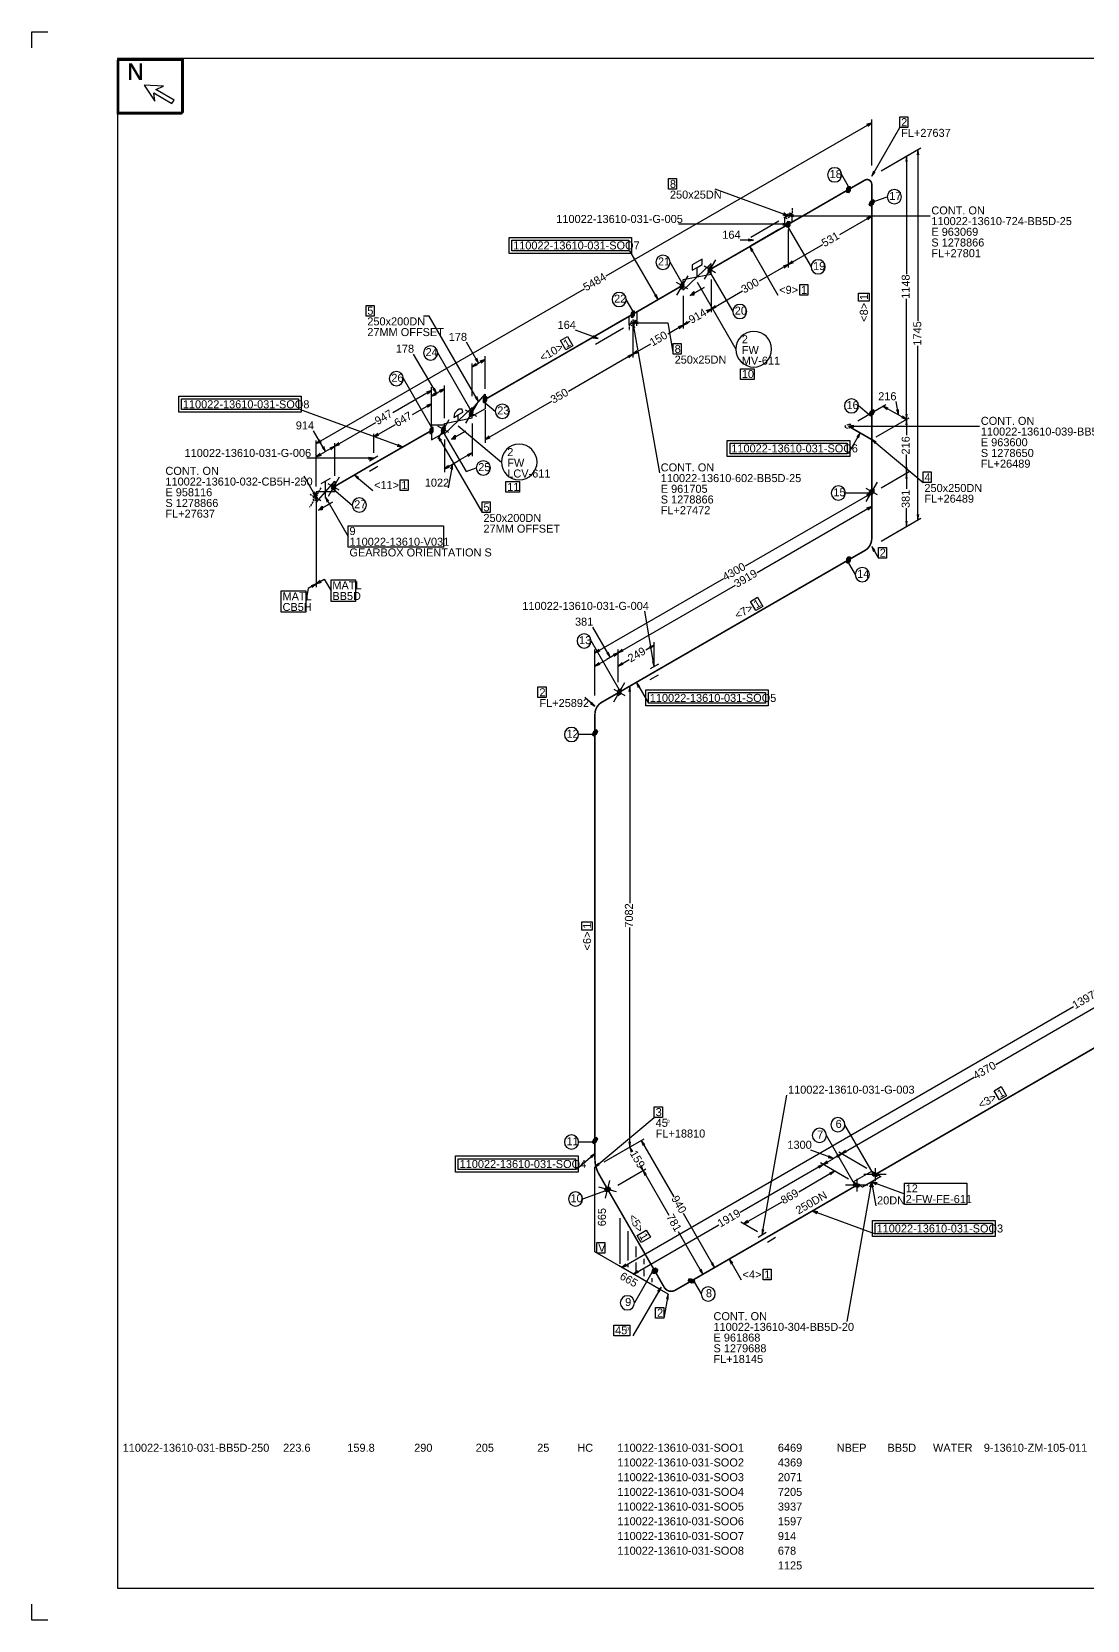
# Model space of a CAD drawing. Extents: x 0 to 841, y 0 to 594.
# Drawn here: x 0 to 395, y 0 to 594 of the extents above; entities that cross this region are included whole.
import ezdxf

# ---------------------------------------------------------------- set-up
doc = ezdxf.new("R2010")
doc.units = 0
doc.header["$MEASUREMENT"] = 0
doc.linetypes.add('GT100', pattern=[1, 0.666667, -0.333333])
doc.layers.add('GT_1', color=7, linetype='Continuous')
doc.styles.add('HTX1', font='O8116901', dxfattribs={"width": 1.02})

msp = doc.modelspace()

# ---------------------------------------------------------------- linework, layer by layer
at = {"layer": 'GT_1', "flags": 128}
for points in [[(0, 588), (0, 594), (6, 594)], [(32, 12), (830, 12), (830, 12), (616.7, 12), (616.7, 584), (32, 584), (32, 12)], [(56, 583.2), (56, 563.2), (32, 563.2), (32, 583.4), (56.2, 583.4), (56.2, 563.4), (32.2, 563.4), (32.2, 583.6), (56.4, 583.6), (56.4, 563.6), (32.4, 563.6), (32.4, 583.8), (56.6, 583.8), (56.6, 563.8), (32.6, 563.8), (32.6, 584)], [(42, 574), (46, 568), (45.6, 571.2), (52.4, 567.2), (53.2, 568.4), (46.4, 572.4), (49.2, 573.6), (42, 574)], [(314.1, 560), (214.7, 502.6)], [(312.6, 558.7), (314.1, 560), (312.2, 559.3)], [(314.1, 544), (314.1, 561.2)], [(324.6, 562.2), (327.6, 562.2), (327.6, 558.2), (324.6, 558.2), (324.6, 562.2)], [(314.1, 540), (324.6, 558.2)], [(317.6, 542), (332.5, 550.6)], [(317.6, 542), (328.1, 548.1)], [(327.4, 545.5), (327.1, 547.5), (326.8, 545.5)], [(327.1, 547.5), (327.1, 503.4)], [(331.7, 548), (331.4, 550), (331.1, 548)], [(331.4, 550), (331.4, 485.9)], [(314.8, 541.9), (314.1, 540), (315.4, 541.5)], [(238.1, 539.1), (241.1, 539.1), (241.1, 535.1), (238.1, 535.1), (238.1, 539.1)], [(282.9, 525.2), (255.6, 535.1)], [(305.4, 536.2), (302.9, 540.5)], [(304.8, 535.4), (305.4, 536.2), (306, 536.1), (306, 534.6), (305.4, 533.8), (304.8, 533.9), (304.8, 535.4)], [(304.8, 535.4), (306, 535.4)], [(304.8, 535.2), (306, 535.2)], [(304.8, 535), (306, 535)], [(304.8, 534.8), (306, 534.8)], [(304.8, 534.6), (306, 534.6)], [(304.95, 535.6), (306, 535.6)], [(305.1, 535.8), (306, 535.8)], [(305.25, 536), (306, 536)], [(314.1, 536), (314.1, 523.8)], [(304.8, 534.4), (305.85, 534.4)], [(304.8, 534.2), (305.7, 534.2)], [(304.8, 534), (305.55, 534)], [(313.5, 530.4), (313, 529.4), (313.5, 528.9), (314.7, 529.6), (315.2, 530.6), (314.7, 531.1), (313.5, 530.4)], [(313, 529.4), (314.357, 529.4)], [(313.1, 529.6), (314.7, 529.6)], [(313.2, 529.8), (314.8, 529.8)], [(313.2, 529.2), (314.014, 529.2)], [(313.3, 530), (314.9, 530)], [(313.4, 530.2), (315, 530.2)], [(313.5, 530.4), (315.1, 530.4)], [(313.843, 530.6), (315.2, 530.6)], [(314.186, 530.8), (315, 530.8)], [(315.2, 530.6), (319.9, 532.3)], [(279.4, 523.2), (268.9, 517.1)], [(280.9, 525.5), (282.9, 525.2), (281.2, 526.2)], [(282.9, 522), (284.3, 522.8), (284.3, 526), (281.5, 524.4), (281.5, 521.2), (282.9, 522)], [(282.3, 522.4), (282.9, 523.2), (283.5, 523.1), (283.5, 521.6), (282.9, 520.8), (282.3, 520.9), (282.3, 522.4)], [(282.6, 522.8), (283.5, 522.8)], [(282.75, 523), (283.5, 523)], [(284.9, 525.5), (282.9, 525.2), (284.9, 524.9)], [(282.9, 525.2), (335.9, 525.2)], [(314.1, 525), (302.1, 518.1)], [(312.6, 523.7), (314.1, 525), (312.2, 524.3)], [(178.5, 517.1), (224.3, 517.1), (224.3, 511.1), (178.5, 511.1), (178.5, 517.1)], [(282.9, 522), (241.9, 522)], [(279.4, 520), (268.9, 513.9)], [(280.9, 521.7), (282.9, 522), (280.9, 522.3)], [(282.3, 522.4), (283.5, 522.4)], [(282.3, 522.2), (283.5, 522.2)], [(282.3, 522), (283.5, 522)], [(282.3, 521.8), (283.5, 521.8)], [(282.3, 521.6), (283.5, 521.6)], [(282.3, 521.4), (283.35, 521.4)], [(282.3, 521.2), (283.2, 521.2)], [(282.3, 521), (283.05, 521)], [(282.45, 522.6), (283.5, 522.6)], [(282.9, 520.8), (291.4, 506.1)], [(282.9, 520), (282.9, 505.8)], [(282.9, 518), (282.9, 505.8)], [(179.5, 516.1), (223.3, 516.1), (223.3, 512.1), (179.5, 512.1), (179.5, 516.1)], [(234.2, 493.9), (223.7, 512.1)], [(269.9, 516.1), (264.9, 516.1)], [(267.9, 515.8), (269.9, 516.1), (267.9, 516.4)], [(269.8, 512.2), (268.5, 513.7), (269.2, 511.8)], [(268.5, 513.7), (279, 495.5)], [(282.9, 507), (295.8, 514.5)], [(243.2, 500), (238.7, 507.8)], [(254, 505.3), (254, 507.3), (243.6, 497.4), (243.6, 501.3), (254, 503.4), (254, 505.3)], [(248.8, 502.3), (248.8, 505.9), (250.7, 507), (250.7, 509), (246.9, 506.8), (246.9, 504.8), (248.8, 505.9)], [(255.7, 508.7), (251.5, 501.5)], [(255.7, 503.9), (251.5, 506.3)], [(254, 506.3), (253.2, 505.8), (252.8, 504.6), (253.2, 503.9), (254, 504.3), (254.4, 505.5), (254, 506.3)], [(252.933, 505), (254.233, 505)], [(253, 505.2), (254.3, 505.2)], [(253.067, 505.4), (254.367, 505.4)], [(253.133, 505.6), (254.35, 505.6)], [(253.2, 505.8), (254.25, 505.8)], [(253.52, 506), (254.15, 506)], [(282.9, 507), (272, 500.7)], [(281.4, 505.7), (282.9, 507), (281, 506.3)], [(284.4, 508.3), (282.9, 507), (284.8, 507.7)], [(245.3, 502.7), (241.1, 495.5)], [(245.3, 497.9), (241.1, 500.3)], [(243.6, 500.3), (242.8, 499.8), (242.4, 498.6), (242.8, 497.9), (243.6, 498.3), (244, 499.5), (243.6, 500.3)], [(242.533, 499), (243.833, 499)], [(242.6, 499.2), (243.9, 499.2)], [(242.667, 499.4), (243.967, 499.4)], [(242.733, 499.6), (243.95, 499.6)], [(242.8, 499.8), (243.85, 499.8)], [(243.12, 500), (243.75, 500)], [(248.8, 500.4), (263.3, 475.3)], [(252.8, 504.6), (254.1, 504.6)], [(252.867, 504.8), (254.167, 504.8)], [(252.914, 504.4), (254.033, 504.4)], [(253.029, 504.2), (253.8, 504.2)], [(253.6, 504.1), (262.1, 489.4)], [(254, 501.3), (254, 489.1)], [(254, 501.3), (254, 489.1)], [(287.2, 499.5), (290.2, 499.5), (290.2, 495.5), (287.2, 495.5), (287.2, 499.5)], [(106.4, 440), (206.7, 497.9)], [(224.8, 489.6), (222.3, 493.9)], [(232.9, 495.4), (234.2, 493.9), (233.5, 495.8)], [(242.4, 498.6), (243.7, 498.6)], [(242.467, 498.8), (243.767, 498.8)], [(242.514, 498.4), (243.633, 498.4)], [(242.629, 498.2), (243.4, 498.2)], [(243.6, 495.3), (243.6, 483.1)], [(243.6, 495.3), (243.6, 483.1)], [(251.5, 498.4), (246.2, 495.4), (247.6, 496.9), (247.6, 495.5), (246.2, 495.4), (251.5, 498.4)], [(254, 490.3), (265.8, 497.1)], [(309.2, 493.2), (309.2, 496.3), (313.1, 496.3), (313.1, 493.2), (309.2, 493.2)], [(327.1, 449), (327.1, 494.1)], [(125, 491.7), (128, 491.7), (128, 487.7), (125, 487.7), (125, 491.7)], [(167.1, 455.7), (148.6, 487.7), (146.5, 487.7)], [(224.8, 488.4), (226.2, 489.2), (226.2, 486), (223.4, 484.4), (223.4, 487.6), (224.8, 488.4)], [(224.2, 487.3), (224.8, 487.2), (225.4, 488), (225.4, 489.5), (224.8, 489.6), (224.2, 488.8), (224.2, 487.3)], [(224.2, 488.8), (225.4, 488.8)], [(224.2, 488.6), (225.4, 488.6)], [(224.2, 488.4), (225.4, 488.4)], [(224.2, 488.2), (225.4, 488.2)], [(224.2, 488), (225.4, 488)], [(224.2, 487.8), (225.25, 487.8)], [(224.2, 487.6), (225.1, 487.6)], [(224.2, 487.4), (224.95, 487.4)], [(224.35, 489), (225.4, 489)], [(224.5, 489.2), (225.4, 489.2)], [(224.65, 489.4), (225.4, 489.4)], [(252.5, 489), (254, 490.3), (252.1, 489.6)], [(254, 490.3), (252.4, 489.4)], [(255.5, 491.6), (254, 490.3), (255.9, 491)], [(211.8, 479.3), (203.3, 482.4)], [(221.3, 486.4), (210.8, 480.3)], [(221.3, 483.2), (210.8, 477.1)], [(224.8, 486.4), (224.8, 472.2)], [(226.8, 485.5), (224.8, 485.2), (226.8, 484.9)], [(224.8, 485.2), (237.8, 485.2), (239.9, 473.4)], [(225.5, 483.3), (224.8, 485.2), (224.8, 483.2)], [(224.8, 485.2), (234.7, 429.1)], [(224.8, 484.4), (224.8, 472.2)], [(243.6, 484.3), (237.8, 480.9)], [(242.1, 483), (243.6, 484.3), (241.7, 483.6)], [(243.6, 484.3), (246.1, 485.8)], [(245.1, 485.6), (243.6, 484.3), (245.5, 485)], [(167.1, 470.1), (162.6, 477.9)], [(197.7, 478.5), (200.3, 480), (202.3, 476.5), (199.7, 475), (197.7, 478.5)], [(209.8, 479.6), (211.8, 479.3), (210.1, 480.3)], [(224.8, 473.4), (231.5, 477.3)], [(239.9, 477.4), (242.9, 477.4), (242.9, 473.4), (239.9, 473.4), (239.9, 477.4)], [(331.4, 411.5), (331.4, 476.6)], [(151.3, 458.8), (142.8, 473.5)], [(164.3, 452.2), (151.8, 473.9)], [(164.7, 468.7), (167.1, 470.1)], [(166.2, 470), (164.7, 468.7), (166.6, 469.4)], [(164.7, 457.7), (164.7, 469.9)], [(165.8, 471.6), (167.1, 470.1), (166.4, 472)], [(169.5, 471.5), (167.1, 470.1)], [(168, 470.2), (169.5, 471.5), (167.6, 470.8)], [(169.5, 460.5), (169.5, 472.7)], [(224.8, 473.4), (200.7, 459.5)], [(223.3, 472.1), (224.8, 473.4), (222.9, 472.7)], [(226.3, 474.7), (224.8, 473.4), (226.7, 474.1)], [(149.5, 446.1), (139, 464.3)], [(265, 468), (270.1, 468), (270.1, 464), (265, 464), (265, 468)], [(55, 457.7), (100.8, 457.7), (100.8, 451.7), (55, 451.7), (55, 457.7)], [(149.5, 459.9), (135, 451.5)], [(148, 458.6), (149.5, 459.9), (147.6, 459.2)], [(149.5, 448.9), (149.5, 461.1)], [(149.5, 457.7), (151.9, 459.1)], [(151, 459), (149.5, 457.7), (151.4, 458.4)], [(149.5, 446.7), (149.5, 458.9)], [(150, 460.3), (151.3, 458.8), (150.6, 460.7)], [(154.3, 460.5), (151.9, 459.1)], [(152.8, 459.2), (154.3, 460.5), (152.4, 459.8)], [(154.3, 449.5), (154.3, 461.7)], [(169.5, 456.5), (169.5, 453), (164.7, 450.2), (164.7, 452.9), (169.5, 458.5), (169.5, 456.5)], [(165.8, 457.2), (167.1, 455.7), (166.4, 457.6)], [(168.9, 456.9), (169.5, 457.7), (170.1, 457.6), (170.1, 456.1), (169.5, 455.3), (168.9, 455.4), (168.9, 456.9)], [(169.275, 457.4), (170.1, 457.4)], [(169.425, 457.6), (170.1, 457.6)], [(56, 456.7), (99.8, 456.7), (99.8, 452.7), (56, 452.7), (56, 456.7)], [(138.7, 438.7), (100.2, 452.7)], [(149.5, 454.9), (142.3, 450.8)], [(148, 453.6), (149.5, 454.9), (147.6, 454.2)], [(149.5, 448.9), (149.5, 456.1)], [(164.7, 451.5), (164.7, 453.5), (154.3, 443.6), (154.3, 447.5), (164.7, 449.6), (164.7, 451.5)], [(159.5, 448.5), (159.5, 450.8), (161.2, 451.8), (160.9, 452.9), (159.8, 452.9), (159.2, 452.5), (158.1, 451.3), (157.8, 449.8), (159.5, 450.8)], [(166.4, 454.9), (162.2, 447.7)], [(166.4, 450.1), (162.2, 452.5)], [(164.7, 452.5), (163.9, 452), (163.5, 450.8), (163.9, 450.1), (164.7, 450.5), (165.1, 451.7), (164.7, 452.5)], [(163.767, 451.6), (165.067, 451.6)], [(163.833, 451.8), (165.05, 451.8)], [(163.9, 452), (164.95, 452)], [(164.22, 452.2), (164.85, 452.2)], [(168.9, 456.8), (170.1, 456.8)], [(168.9, 456.6), (170.1, 456.6)], [(168.9, 456.4), (170.1, 456.4)], [(168.9, 456.2), (170.1, 456.2)], [(168.9, 456), (170.025, 456)], [(168.9, 455.8), (169.875, 455.8)], [(168.9, 455.6), (169.725, 455.6)], [(168.9, 455.4), (169.575, 455.4)], [(168.975, 457), (170.1, 457)], [(169.125, 457.2), (170.1, 457.2)], [(169.5, 441.5), (194.5, 455.9)], [(169.5, 455.3), (173.3, 452.1)], [(169.5, 452.5), (169.5, 440.3)], [(308.9, 448.5), (319.4, 454.6)], [(313, 450.9), (309.2, 454.1)], [(313.5, 451.9), (313, 450.9), (313.5, 450.4), (314.7, 451.1), (315.2, 452.1), (314.7, 452.6), (313.5, 451.9)], [(313.35, 451.6), (314.95, 451.6)], [(313.45, 451.8), (315.05, 451.8)], [(313.671, 452), (315.15, 452)], [(314.014, 452.2), (315.1, 452.2)], [(314.357, 452.4), (314.9, 452.4)], [(320.3, 453.3), (318.4, 454), (319.9, 452.7)], [(318.4, 454), (322.7, 451.5)], [(327.1, 449), (322.7, 451.5)], [(324.1, 450.8), (323.2, 455.7)], [(323.4, 452.7), (324.1, 450.8), (324.1, 452.8)], [(113.3, 439), (128.7, 447.9)], [(127.9, 442.5), (136, 447.2)], [(148.9, 443.8), (149.5, 443.7), (150.1, 444.5), (150.1, 446), (149.5, 446.1), (148.9, 445.3), (148.9, 443.8)], [(149.125, 445.6), (150.1, 445.6)], [(149.275, 445.8), (150.1, 445.8)], [(149.425, 446), (150.1, 446)], [(154.3, 445.5), (154.3, 446.9), (149.5, 446.9), (149.5, 441.4), (154.3, 444.2), (154.3, 445.5)], [(156, 448.9), (151.8, 441.7)], [(156, 444.1), (151.8, 446.5)], [(154.3, 446.5), (153.5, 446), (153.1, 444.8), (153.5, 444.1), (154.3, 444.5), (154.7, 445.7), (154.3, 446.5)], [(153.367, 445.6), (154.667, 445.6)], [(153.433, 445.8), (154.65, 445.8)], [(153.5, 446), (154.55, 446)], [(153.82, 446.2), (154.45, 446.2)], [(159.5, 446.6), (175.6, 433.1)], [(163.5, 450.8), (164.8, 450.8)], [(163.567, 451), (164.867, 451)], [(163.614, 450.6), (164.733, 450.6)], [(163.633, 451.2), (164.933, 451.2)], [(163.7, 451.4), (165, 451.4)], [(163.729, 450.4), (164.5, 450.4)], [(164.7, 447.5), (164.7, 435.3)], [(307.4, 446.8), (305.4, 446.5), (307.4, 446.2)], [(305.4, 446.5), (354.4, 446.5)], [(313.05, 451), (314.529, 451)], [(313.1, 450.8), (314.186, 450.8)], [(313.15, 451.2), (314.75, 451.2)], [(313.25, 451.4), (314.85, 451.4)], [(313.3, 450.6), (313.843, 450.6)], [(315.8, 442.5), (328.1, 449.6)], [(315.8, 442.5), (328.1, 449.6)], [(315.8, 442.5), (328.1, 449.6)], [(325.2, 449.7), (327.1, 449), (325.6, 450.3)], [(326.8, 451), (327.1, 449), (327.4, 451)], [(327.4, 447), (327.1, 449), (326.8, 447)], [(327.1, 449), (327.1, 443.1)], [(109.9, 437), (105.4, 444.8)], [(107.9, 441.3), (106.4, 440), (108.3, 440.7)], [(106.4, 424), (106.4, 441.2)], [(114.8, 440.3), (113.3, 439), (115.2, 439.7)], [(113.3, 428), (113.3, 440.2)], [(113.3, 428), (113.3, 440.2)], [(129.4, 443.8), (127.9, 442.5), (129.8, 443.2)], [(127.9, 436.5), (127.9, 443.7)], [(136.7, 439), (138.7, 438.7), (137, 439.7)], [(148.9, 445.2), (150.1, 445.2)], [(148.9, 445), (150.1, 445)], [(148.9, 444.8), (150.1, 444.8)], [(148.9, 444.6), (150.1, 444.6)], [(148.9, 444.4), (150.025, 444.4)], [(148.9, 444.2), (149.875, 444.2)], [(148.9, 444), (149.725, 444)], [(148.9, 443.8), (149.575, 443.8)], [(148.975, 445.4), (150.1, 445.4)], [(153.2, 441.3), (151.9, 442.8), (152.6, 440.9)], [(151.9, 442.8), (168.4, 414.2)], [(153.1, 444.8), (154.4, 444.8)], [(153.167, 445), (154.467, 445)], [(153.214, 444.6), (154.333, 444.6)], [(153.233, 445.2), (154.533, 445.2)], [(153.3, 445.4), (154.6, 445.4)], [(153.329, 444.4), (154.1, 444.4)], [(153.9, 444.3), (162.4, 429.6), (166.2, 430.9)], [(154.3, 441.5), (154.3, 429.3)], [(162.2, 444.6), (156.9, 441.6), (158.3, 443.1), (158.3, 441.7), (156.9, 441.6), (162.2, 444.6)], [(171, 442.8), (169.5, 441.5), (171.4, 442.2)], [(260.1, 441.2), (305.9, 441.2), (305.9, 435.2), (260.1, 435.2), (260.1, 441.2)], [(261.1, 440.2), (304.9, 440.2), (304.9, 436.2), (261.1, 436.2), (261.1, 440.2)], [(309.8, 444), (305.3, 436.2)], [(309.1, 442.1), (309.8, 444), (308.5, 442.5)], [(315.8, 440.5), (314.1, 441.5), (315.4, 440)], [(314.1, 441.5), (333.3, 425.4)], [(127.9, 434.5), (102.9, 434.5)], [(106.4, 435), (109.9, 437)], [(107.9, 436.3), (106.4, 435), (108.3, 435.7)], [(106.4, 424), (106.4, 436.2)], [(108.6, 438.5), (109.9, 437), (109.2, 438.9)], [(113.3, 439), (109.9, 437)], [(111.8, 437.7), (113.3, 439), (111.4, 438.3)], [(125.9, 434.2), (127.9, 434.5), (125.9, 434.8)], [(126.3, 433.6), (129.4, 435.4)], [(164.7, 436.5), (159.5, 433.5)], [(163.2, 435.2), (164.7, 436.5), (162.8, 435.8)], [(327.1, 429), (327.1, 435.9)], [(106.4, 420), (101.9, 427.8)], [(122.3, 427.3), (120.6, 428.3), (121.9, 426.8)], [(120.6, 428.3), (127.5, 422.5)], [(129.4, 431.4), (126.3, 429.6)], [(154.3, 430.5), (159.5, 433.5)], [(155.8, 431.8), (154.3, 430.5), (156.2, 431.2)], [(157.3, 432.3), (155.7, 423.4)], [(157.3, 430.3), (157.3, 432.3), (156.6, 430.4)], [(317.6, 423.5), (328.1, 429.6)], [(317.6, 423.5), (328.1, 429.6)], [(326.8, 431), (327.1, 429), (327.4, 431)], [(327.4, 427), (327.1, 429), (326.8, 427)], [(327.1, 429), (327.1, 423.1)], [(333.3, 429.4), (336.3, 429.4), (336.3, 425.4), (333.3, 425.4), (333.3, 429.4)], [(105.1, 421.5), (106.4, 420), (105.7, 421.9)], [(113.3, 424), (113.3, 422), (106.4, 422), (106.4, 418), (113.3, 426), (113.3, 424)], [(111.6, 427), (108.1, 425)], [(109.8, 419.6), (109.8, 426)], [(115, 427.4), (110.8, 420.2)], [(115, 422.6), (110.8, 425)], [(113.3, 423), (112.5, 422.6), (112.1, 423.3), (112.5, 424.5), (113.3, 425), (113.7, 424.2), (113.3, 423)], [(112.133, 423.4), (113.433, 423.4)], [(112.157, 423.2), (113.367, 423.2)], [(112.2, 423.6), (113.5, 423.6)], [(112.267, 423.8), (113.567, 423.8)], [(112.271, 423), (113.3, 423)], [(112.333, 424), (113.633, 424)], [(112.386, 422.8), (112.9, 422.8)], [(112.4, 424.2), (113.7, 424.2)], [(112.467, 424.4), (113.6, 424.4)], [(112.66, 424.6), (113.5, 424.6)], [(112.9, 422.8), (119.8, 417)], [(137.7, 426.5), (140.7, 426.5), (140.7, 422.5), (137.7, 422.5), (137.7, 426.5)], [(177.3, 425.8), (182.4, 425.8), (182.4, 421.8), (177.3, 421.8), (177.3, 425.8)], [(312, 418.4), (316.2, 425.6)], [(316.2, 420.8), (312, 423.2)], [(313.3, 421), (313.3, 422), (314.1, 422.9), (314.9, 422.9), (314.9, 422), (314.1, 421), (313.3, 421)], [(313.3, 422), (314.9, 422)], [(313.3, 421.8), (314.74, 421.8)], [(313.478, 422.2), (314.9, 422.2)], [(313.656, 422.4), (314.9, 422.4)], [(313.833, 422.6), (314.9, 422.6)], [(314.011, 422.8), (314.9, 422.8)], [(314.1, 405.5), (314.1, 422.7)], [(106.4, 418), (106.4, 386.3)], [(106.4, 418), (106.4, 386.3)], [(112.5, 418.1), (107.2, 415.1), (108.6, 416.6), (108.6, 415.2), (107.2, 415.1), (112.5, 418.1)], [(111.1, 418.5), (109.8, 420), (110.5, 418.1)], [(109.8, 420), (118.3, 405.3)], [(168.4, 418.2), (171.4, 418.2), (171.4, 414.2), (168.4, 414.2), (168.4, 418.2)], [(314.1, 421.5), (266.8, 394.2)], [(314.1, 416.5), (271.2, 391.7)], [(313.3, 421.5), (304.3, 421.5)], [(312.6, 420.2), (314.1, 421.5), (312.2, 420.8)], [(312.6, 415.2), (314.1, 416.5), (312.2, 415.8)], [(313.3, 421.6), (314.58, 421.6)], [(313.3, 421.4), (314.42, 421.4)], [(313.3, 421.2), (314.26, 421.2)], [(314.1, 405.5), (314.1, 417.7)], [(327.1, 409), (327.1, 415.9)], [(317.6, 403.5), (332.5, 412.1)], [(326.8, 411), (327.1, 409), (327.4, 411)], [(331.1, 413.5), (331.4, 411.5), (331.7, 413.5)], [(118.3, 409.3), (154, 409.3), (154, 401.3), (118.3, 401.3), (118.3, 409.3)], [(317.6, 403.5), (328.1, 409.6)], [(315.4, 400), (314.1, 401.5), (314.8, 399.6)], [(314.1, 401.5), (316.6, 397.2)], [(316.6, 401.2), (319.6, 401.2), (319.6, 397.2), (316.6, 397.2), (316.6, 401.2)], [(306, 396.1), (305.4, 395.3), (304.8, 395.4), (304.8, 396.9), (305.4, 397.7), (306, 397.6), (306, 396.1)], [(304.8, 396.8), (306, 396.8)], [(304.8, 396.6), (306, 396.6)], [(304.8, 396.4), (306, 396.4)], [(304.8, 396.2), (306, 396.2)], [(304.8, 396), (305.925, 396)], [(304.8, 395.8), (305.775, 395.8)], [(304.8, 395.6), (305.625, 395.6)], [(304.8, 395.4), (305.475, 395.4)], [(304.875, 397), (306, 397)], [(305.025, 397.2), (306, 397.2)], [(305.175, 397.4), (306, 397.4)], [(305.325, 397.6), (306, 397.6)], [(305.4, 395.3), (307.9, 391)], [(106.4, 387.5), (103.4, 385.8)], [(104.9, 386.2), (106.4, 387.5), (104.5, 386.8)], [(106.4, 387.5), (109.4, 389.3)], [(107.9, 388.8), (106.4, 387.5), (108.3, 388.2)], [(109.4, 389.3), (111.9, 385)], [(111.9, 389), (121.1, 389), (121.1, 381), (111.9, 381), (111.9, 389)], [(210.6, 361.8), (258.8, 389.6)], [(219.3, 361.8), (263.1, 387.1)], [(93.3, 384.9), (102.5, 384.9), (102.5, 376.9), (93.3, 376.9), (93.3, 384.9)], [(103.4, 385.8), (102.5, 380.9)], [(268.8, 381), (271.4, 382.6), (273.4, 379.1), (270.8, 377.6), (268.8, 381)], [(232.8, 356.6), (229.2, 377.3)], [(216.3, 360.1), (209.8, 371.4)], [(219.7, 348), (209.2, 366.2)], [(212.1, 363.1), (210.6, 361.8), (212.5, 362.5)], [(210.6, 345.8), (210.6, 363)], [(220.8, 363.1), (219.3, 361.8), (221.2, 362.5)], [(219.3, 350.8), (219.3, 363)], [(219.3, 350.8), (219.3, 363)], [(232.8, 364.6), (229.6, 362.8)], [(231.3, 363.3), (232.8, 364.6), (230.9, 363.9)], [(232.8, 358.6), (232.8, 365.8)], [(210.6, 356.8), (215, 359.3)], [(212.1, 358.1), (210.6, 356.8), (212.5, 357.5)], [(210.6, 345.8), (210.6, 358)], [(215, 361.6), (216.3, 360.1), (215.6, 362)], [(219.3, 361.8), (215, 359.3)], [(217.8, 360.5), (219.3, 361.8), (217.4, 361.1)], [(219.3, 356.8), (223.4, 359.2)], [(220.8, 358.1), (219.3, 356.8), (221.2, 357.5)], [(219.3, 350.8), (219.3, 358)], [(234.4, 357.5), (231.3, 355.8)], [(232.1, 358.5), (232.8, 356.6), (232.8, 358.6)], [(217.6, 343.4), (221.8, 350.6)], [(227.4, 349.2), (226.1, 350.7), (226.8, 348.8)], [(226.1, 350.7), (230.6, 342.9)], [(231.3, 351.8), (234.4, 353.5)], [(189.3, 349), (192.3, 349), (192.3, 345), (189.3, 345), (189.3, 349)], [(210.6, 341.8), (206.8, 345)], [(214.1, 343.8), (224.6, 349.9)], [(217.6, 348.2), (221.8, 345.8)], [(219.3, 345.8), (220.1, 346.3), (220.5, 347.5), (220.1, 348.2), (219.3, 347.8), (218.9, 346.6), (219.3, 345.8)], [(218.9, 346.6), (220.2, 346.6)], [(218.967, 346.8), (220.267, 346.8)], [(219, 346.4), (220.133, 346.4)], [(219.033, 347), (220.333, 347)], [(219.1, 347.2), (220.4, 347.2)], [(219.1, 346.2), (219.94, 346.2)], [(219.167, 347.4), (220.467, 347.4)], [(219.233, 347.6), (220.443, 347.6)], [(219.3, 347.8), (220.329, 347.8)], [(219.7, 348), (220.214, 348)], [(223.9, 347.3), (223.6, 349.3), (223.3, 347.3)], [(223.6, 349.3), (223.6, 268.2)], [(229.6, 347.9), (275.4, 347.9), (275.4, 341.9), (229.6, 341.9), (229.6, 347.9)], [(230.6, 346.9), (274.4, 346.9), (274.4, 342.9), (230.6, 342.9), (230.6, 346.9)], [(208.9, 342.8), (210.6, 341.8), (209.3, 343.3)], [(210, 332.2), (209.5, 331.2), (210, 330.7), (211.2, 331.4), (211.7, 332.4), (211.2, 332.9), (210, 332.2)], [(209.5, 331.2), (204.5, 331.2)], [(209.5, 331.2), (210.857, 331.2)], [(209.6, 331.4), (211.2, 331.4)], [(209.7, 331.6), (211.3, 331.6)], [(209.7, 331), (210.514, 331)], [(209.8, 331.8), (211.4, 331.8)], [(209.9, 332), (211.5, 332)], [(210, 332.2), (211.6, 332.2)], [(210.343, 332.4), (211.7, 332.4)], [(210.686, 332.6), (211.5, 332.6)], [(205.7, 258.1), (205.7, 261.2), (209.6, 261.2), (209.6, 258.1), (205.7, 258.1)], [(223.6, 176.9), (223.6, 259)], [(409.2, 235.9), (360.5, 207.7)], [(220.7, 131.9), (389.6, 229.5)], [(302.8, 174.4), (352.4, 203.1)], [(273.1, 144.2), (282.3, 196.4)], [(359.9, 198), (362.5, 199.6), (364.5, 196.1), (361.9, 194.6), (359.9, 198)], [(232.8, 192), (235.8, 192), (235.8, 188), (232.8, 188), (232.8, 192)], [(210.6, 169.4), (232.8, 188)], [(314.6, 167.1), (304.1, 185.3)], [(209.5, 178.8), (204.5, 178.8)], [(210, 179.8), (209.5, 178.8), (210, 178.3), (211.2, 179), (211.7, 180), (211.2, 180.5), (210, 179.8)], [(209.5, 178.8), (210.857, 178.8)], [(209.6, 179), (211.2, 179)], [(209.7, 179.2), (211.3, 179.2)], [(209.7, 178.6), (210.514, 178.6)], [(209.8, 179.4), (211.4, 179.4)], [(209.9, 179.6), (211.5, 179.6)], [(210, 179.8), (211.6, 179.8)], [(210.343, 180), (211.7, 180)], [(210.686, 180.2), (211.5, 180.2)], [(214.1, 171.4), (229, 180)], [(223.3, 178.9), (223.6, 176.9), (223.9, 178.9)], [(229.2, 177.9), (227.9, 179.4), (228.6, 177.5)], [(227.9, 179.4), (240.1, 158.3)], [(307.7, 163.1), (297.2, 181.3)], [(158.5, 173.6), (204.3, 173.6), (204.3, 167.6), (158.5, 167.6), (158.5, 173.6)], [(159.5, 172.6), (203.3, 172.6), (203.3, 168.6), (159.5, 168.6), (159.5, 172.6)], [(210.6, 174.4), (203.7, 168.6)], [(209.3, 172.9), (210.6, 174.4), (208.9, 173.4)], [(214.1, 171.4), (224.6, 177.5)], [(214.1, 171.4), (224.6, 177.5)], [(224.8, 175.3), (223.6, 176.9), (224.2, 175)], [(223.6, 176.9), (224.5, 175.2)], [(299.8, 172.7), (291.3, 175.8)], [(295.9, 170.4), (299.4, 172.4)], [(297.8, 173), (299.8, 172.7), (298.1, 173.7)], [(302.8, 174.4), (299.4, 172.4)], [(301.3, 173.1), (302.8, 174.4), (300.9, 173.7)], [(312.3, 168.9), (301.8, 175)], [(312.3, 168.9), (301.8, 175)], [(304.3, 175.7), (302.8, 174.4), (304.7, 175.1)], [(211.9, 170.9), (210.6, 169.4), (212.3, 170.4)], [(210.6, 137.7), (210.6, 169.4)], [(219.1, 162.7), (229.6, 168.8)], [(219.1, 162.7), (229.6, 168.8)], [(227.3, 169.7), (228.6, 168.2), (227.9, 170.1)], [(228.6, 168.2), (228.1, 169)], [(229.9, 166.7), (228.6, 168.2), (229.3, 166.3)], [(228.6, 168.2), (238.2, 151.5)], [(295.9, 170.4), (264.9, 152.5)], [(300.2, 167.9), (286.8, 160.1)], [(294.4, 169.1), (295.9, 170.4), (294, 169.7)], [(305.4, 164.9), (294.9, 171)], [(305.4, 164.9), (294.9, 171)], [(297.4, 171.7), (295.9, 170.4), (297.8, 171.1)], [(298.7, 166.6), (300.2, 167.9), (298.3, 167.2)], [(305.4, 164.9), (299.2, 168.5)], [(315.8, 166.9), (317.5, 165.9), (310.6, 161.9), (307.1, 163.9), (314.1, 167.9), (315.8, 166.9)], [(319.5, 166.7), (311.2, 166.7)], [(316.6, 166.4), (315.8, 165.9), (314.6, 166.2), (314.1, 166.9), (315, 167.4), (316.2, 167.1), (316.6, 166.4)], [(314.171, 166.8), (316.371, 166.8)], [(314.28, 167), (316.257, 167)], [(314.314, 166.6), (316.486, 166.6)], [(314.457, 166.4), (316.6, 166.4)], [(314.64, 167.2), (315.8, 167.2)], [(315.4, 169.1), (315.4, 164.3)], [(214.5, 160.6), (206, 157.5)], [(218.6, 160.2), (212.1, 162)], [(214.8, 160.2), (214.3, 161.1), (214.9, 161.9), (216, 162), (216.4, 161.2), (215.8, 160.3), (214.8, 160.2)], [(214.356, 161), (216.267, 161)], [(214.375, 161.2), (216.4, 161.2)], [(214.467, 160.8), (216.133, 160.8)], [(214.5, 157.8), (216.2, 164.4)], [(214.525, 161.4), (216.3, 161.4)], [(214.578, 160.6), (216, 160.6)], [(214.675, 161.6), (216.2, 161.6)], [(214.689, 160.4), (215.867, 160.4)], [(214.825, 161.8), (216.1, 161.8)], [(312.6, 162.7), (304.3, 162.7)], [(314, 163.9), (304.8, 111.7)], [(309.7, 162.4), (308.9, 161.9), (307.7, 162.2), (307.2, 162.9), (308.1, 163.4), (309.3, 163.1), (309.7, 162.4)], [(307.271, 162.8), (309.471, 162.8)], [(307.38, 163), (309.357, 163)], [(307.414, 162.6), (309.586, 162.6)], [(307.557, 162.4), (309.7, 162.4)], [(307.7, 162.2), (309.38, 162.2)], [(307.74, 163.2), (308.9, 163.2)], [(308.5, 165.1), (308.5, 160.3)], [(308.5, 162), (309.06, 162)], [(314, 161.9), (314, 163.9), (313.3, 162)], [(314.7, 162), (314, 163.9), (314, 161.9)], [(314, 163.9), (315.6, 155)], [(316.1, 163.6), (314.1, 163.9), (315.8, 162.9)], [(314.1, 163.9), (326.3, 159.5)], [(314.6, 166.2), (316.28, 166.2)], [(315.4, 166), (315.96, 166)], [(326.3, 163.5), (349.7, 163.5), (349.7, 155.5), (326.3, 155.5), (326.3, 163.5)], [(266.2, 148.2), (280.6, 156.5)], [(220, 133.3), (220, 150.3)], [(255.3, 131.9), (243.7, 152.1)], [(271.4, 145.2), (265.2, 148.8)], [(267.7, 149.5), (266.2, 148.2), (268.1, 148.9)], [(293.9, 152.7), (291.9, 153.1), (293.6, 152.1)], [(291.9, 153.1), (315.4, 144.5)], [(314.4, 149.5), (360.2, 149.5), (360.2, 143.5), (314.4, 143.5), (314.4, 149.5)], [(315.4, 148.5), (359.2, 148.5), (359.2, 144.5), (315.4, 144.5), (315.4, 148.5)], [(223, 134.5), (223, 145.5)], [(225, 129.4), (256.9, 147.8)], [(229.8, 145.9), (231.4, 143.3), (227.9, 141.3), (226.4, 143.9), (229.8, 145.9)], [(251, 129.4), (241.8, 145.2)], [(271.6, 143.3), (274.6, 145.1)], [(273.1, 146.2), (273.1, 144.2), (273.8, 146.1)], [(278.1, 143.1), (275.1, 141.3)], [(238, 121.9), (210.6, 137.7)], [(211.3, 141.3), (214.3, 141.3), (214.3, 137.3), (211.3, 137.3), (211.3, 141.3)], [(226, 135.8), (226, 139.8)], [(234.5, 123.9), (219.6, 132.5)], [(222.2, 133.2), (220.7, 131.9), (222.6, 132.6)], [(223, 132), (223, 133)], [(226.5, 130.7), (225, 129.4), (226.9, 130.1)], [(226, 129.8), (226, 133.8)], [(229, 133.1), (229, 135.1)], [(229, 128.6), (229, 131.1)], [(232, 130.9), (231.9, 130), (232.7, 129.6), (234, 130.3), (234.1, 131.2), (233.3, 131.6), (232, 130.9)], [(231.989, 130.8), (234.056, 130.8)], [(232.186, 131), (234.078, 131)], [(232.557, 131.2), (234.1, 131.2)], [(232.929, 131.4), (233.7, 131.4)], [(241.5, 123.9), (256.4, 132.5)], [(249.7, 130.9), (251, 129.4), (250.3, 131.3)], [(254, 133.4), (255.3, 131.9), (254.6, 133.8)], [(262.1, 133.6), (260.8, 135.1), (261.5, 133.2)], [(260.8, 135.1), (265.3, 127.3)], [(273.5, 131.3), (276.5, 131.3), (276.5, 127.3), (273.5, 127.3), (273.5, 131.3)], [(234.5, 123.9), (224, 130)], [(231.9, 130), (225.4, 118.7)], [(231.9, 130), (233.443, 130)], [(231.922, 130.2), (233.814, 130.2)], [(231.944, 130.4), (234.011, 130.4)], [(231.967, 130.6), (234.033, 130.6)], [(232, 126.4), (232, 127.9)], [(232.3, 129.8), (233.071, 129.8)], [(241.5, 123.9), (252, 130)], [(246.7, 126.2), (247.8, 126.3), (248, 126.9), (246.7, 127.6), (245.6, 127.5), (245.4, 126.9), (246.7, 126.2)], [(245.433, 127), (247.814, 127)], [(245.5, 127.2), (247.443, 127.2)], [(245.567, 127.4), (247.071, 127.4)], [(245.586, 126.8), (247.967, 126.8)], [(245.957, 126.6), (247.9, 126.6)], [(246.329, 126.4), (247.833, 126.4)], [(247.8, 126.3), (250.3, 122)], [(235.3, 124.6), (224.8, 106.4)], [(234.6, 122.7), (235.3, 124.6), (234, 123.1)], [(238, 121.9), (236.4, 113)], [(238, 119.9), (238, 121.9), (237.3, 120)], [(233.3, 117), (236.3, 117), (236.3, 113), (233.3, 113), (233.3, 117)], [(217.6, 110.4), (223.7, 110.4), (223.7, 106.4), (217.6, 106.4), (217.6, 110.4)], [(6, 0), (0, 0), (0, 6)]]:
    msp.add_lwpolyline(points, dxfattribs=at)
for points in [[(297.586, 540.5, 1), (302.9, 540.5, 1), (297.586, 540.5)], [(325.214, 532.3, 1), (319.9, 532.3, 1), (325.214, 532.3)], [(233.386, 507.8, 1), (238.7, 507.8, 1), (233.386, 507.8)], [(296.714, 506.1, 1), (291.4, 506.1, 1), (296.714, 506.1)], [(216.986, 493.9, 1), (222.3, 493.9, 1), (216.986, 493.9)], [(267.414, 489.4, 1), (262.1, 489.4, 1), (267.414, 489.4)], [(276.643, 475.3, 1), (263.3, 475.3, 1), (276.643, 475.3)], [(146.486, 473.9, 1), (151.8, 473.9, 1), (146.486, 473.9)], [(133.686, 464.3, 1), (139, 464.3, 1), (133.686, 464.3)], [(178.614, 452.1, 1), (173.3, 452.1, 1), (178.614, 452.1)], [(303.886, 454.1, 1), (309.2, 454.1, 1), (303.886, 454.1)], [(188.943, 433.1, 1), (175.6, 433.1, 1), (188.943, 433.1)], [(171.514, 430.9, 1), (166.2, 430.9, 1), (171.514, 430.9)], [(298.986, 421.5, 1), (304.3, 421.5, 1), (298.986, 421.5)], [(125.114, 417, 1), (119.8, 417, 1), (125.114, 417)], [(313.214, 391, 1), (307.9, 391, 1), (313.214, 391)], [(203.886, 366.2, 1), (209.2, 366.2, 1), (203.886, 366.2)], [(199.186, 331.2, 1), (204.5, 331.2, 1), (199.186, 331.2)], [(298.786, 185.3, 1), (304.1, 185.3, 1), (298.786, 185.3)], [(199.186, 178.8, 1), (204.5, 178.8, 1), (199.186, 178.8)], [(291.886, 181.3, 1), (297.2, 181.3, 1), (291.886, 181.3)], [(200.686, 157.5, 1), (206, 157.5, 1), (200.686, 157.5)], [(220.086, 118.7, 1), (225.4, 118.7, 1), (220.086, 118.7)], [(255.614, 122, 1), (250.3, 122, 1), (255.614, 122)]]:
    msp.add_lwpolyline(points, format="xyb", dxfattribs=at)
at = {"layer": 'GT_1', "const_width": 0.6, "flags": 128}
for points in [[(305.4, 535), (282.9, 522)], [(311.5, 538.5), (305.4, 535)], [(314.1, 530), (314.1, 537)], [(314.1, 451.5), (314.1, 530)], [(282.9, 522), (254, 505.3)], [(243.6, 499.3), (224.8, 488.4)], [(224.8, 488.4), (169.5, 456.5)], [(314.1, 441.5), (314.1, 451.5)], [(314.1, 441.5), (305.4, 446.5)], [(149.5, 444.9), (127.9, 432.5)], [(314.1, 421.5), (314.1, 441.5)], [(127.9, 432.5), (113.3, 424)], [(314.1, 404.5), (314.1, 421.5)], [(305.4, 396.5), (311.5, 400)], [(232.8, 354.6), (305.4, 396.5)], [(219.3, 346.8), (232.8, 354.6)], [(213.2, 343.3), (219.3, 346.8)], [(210.6, 331.8), (210.6, 338.8)], [(210.6, 179.4), (210.6, 331.8)], [(404.6, 218.2), (315.8, 166.9)], [(210.6, 172.4), (210.6, 179.4)], [(215.6, 160.7), (212.1, 166.8)], [(233, 130.6), (215.6, 160.7)], [(308.9, 162.9), (274.9, 143.2)], [(274.9, 143.2), (246.7, 126.9)], [(236.5, 124.5), (233, 130.6)], [(246.7, 126.9), (240.6, 123.4)]]:
    msp.add_lwpolyline(points, dxfattribs=at)
for points in [[(314.1, 537, 0.577571), (311.5, 538.5)], [(311.5, 400, 0.267786), (314.1, 404.5)], [(210.6, 338.8, -0.268116), (213.2, 343.3)], [(212.1, 166.8, -0.131689), (210.6, 172.4)], [(240.6, 123.4, -0.414392), (236.5, 124.5)]]:
    msp.add_lwpolyline(points, format="xyb", dxfattribs=at)
at = {"layer": 'GT_1', "linetype": 'GT100', "flags": 128}
for points in [[(284.3, 528), (284.3, 526), (281.5, 524.4), (281.5, 526.4)], [(283.5, 526.3), (284, 525.8), (283.5, 524.8), (282.3, 524.1), (281.8, 524.6), (282.3, 525.6), (283.5, 526.3)], [(226.2, 484), (226.2, 486), (223.4, 484.4), (223.4, 482.4)], [(225.4, 484.8), (225.9, 485.8), (225.4, 486.3), (224.2, 485.6), (223.7, 484.6), (224.2, 484.1), (225.4, 484.8)], [(304.1, 446.5), (304.3, 445.9), (305.4, 445.8), (306.7, 446.5), (306.5, 447.1), (305.4, 447.2), (304.1, 446.5)], [(108.1, 423.4), (103.9, 416.2)], [(108.1, 418.6), (103.9, 421)], [(106.4, 419), (105.6, 418.6), (105.2, 419.3), (105.6, 420.5), (106.4, 421), (106.8, 420.2), (106.4, 419)]]:
    msp.add_lwpolyline(points, dxfattribs=at)

# ---------------------------------------------------------------- texts
at = {"layer": 'GT_1', "style": 'HTX1', "width": 1.02}
for s, height, p in [('N', 6.25, (35.6, 576)), ('N', 6.25, (35.8, 576)), ('2', 3, (325.1, 558.7)), ('FL+27637', 3, (325.1, 554.7)), ('18', 3, (298.357, 539.3)), ('8', 3, (238.643, 535.6)), ('250x25DN', 3, (238.643, 531.6)), ('17', 3, (320.671, 531.1)), ('CONT. ON', 3, (336.4, 525.7)), ('110022-13610-031-G-005', 3, (196.143, 522.5)), ('110022-13610-724-BB5D-25', 3, (336.4, 521.7)), ('164', 3, (258.229, 516.6)), ('E 963069', 3, (336.4, 517.7)), ('110022-13610-031-SOO7', 3, (180, 512.6)), ('S 1278866', 3, (336.4, 513.7)), ('FL+27801', 3, (336.4, 509.7)), ('21', 3, (234.157, 506.6)), ('19', 3, (292.171, 504.9)), ('<9>', 3, (279.5, 496)), ('1', 3, (287.66, 496)), ('22', 3, (217.757, 492.7)), ('5', 3, (125.471, 488.2)), ('250x200DN', 3, (125.471, 484.2)), ('20', 3, (262.871, 488.2)), ('27MM OFFSET', 3, (125.471, 480.2)), ('178', 3, (155.929, 478.4)), ('164', 3, (196.629, 482.9)), ('178', 3, (136.129, 474)), ('24', 3, (147.257, 472.7)), ('8', 3, (240.4, 473.9)), ('2', 3, (265.514, 477.514)), ('FW', 3, (265.514, 473.514)), ('250x25DN', 3, (240.4, 469.9)), ('MV-611', 3, (265.514, 469.514)), ('26', 3, (134.457, 463.1)), ('10', 3, (265.514, 464.514)), ('216', 3, (316.529, 456.2)), ('110022-13610-031-SOO8', 3, (56.5, 453.2)), ('23', 3, (174.071, 450.9)), ('16', 3, (304.657, 452.9)), ('914', 3, (98.729, 445.3)), ('CONT. ON', 3, (354.9, 447)), ('110022-13610-039-BB5D-250', 3, (354.9, 443)), ('110022-13610-031-SOO6', 3, (261.6, 436.7)), ('E 963600', 3, (354.9, 439)), ('110022-13610-031-G-006', 3, (57.143, 435)), ('2', 3, (177.814, 435.314)), ('FW', 3, (177.814, 431.314)), ('S 1278650', 3, (354.9, 435)), ('FL+26489', 3, (354.9, 431)), ('CONT. ON', 3, (49.971, 428.3)), ('25', 3, (166.971, 429.7)), ('LCV-611', 3, (177.814, 427.314)), ('CONT. ON', 3, (235.2, 429.6)), ('110022-13610-602-BB5D-25', 3, (235.2, 425.6)), ('4', 3, (333.8, 425.9)), ('110022-13610-032-CB5H-250', 3, (49.971, 424.3)), ('E 958116', 3, (49.971, 420.3)), ('<11>', 3, (128, 423)), ('1', 3, (138.2, 423)), ('1022', 3, (146.971, 423.9)), ('11', 3, (177.814, 422.314)), ('E 961705', 3, (235.2, 421.6)), ('15', 3, (299.757, 420.3)), ('250x250DN', 3, (333.8, 421.9)), ('S 1278866', 3, (49.971, 416.3)), ('27', 3, (120.571, 415.8)), ('5', 3, (168.9, 414.7)), ('S 1278866', 3, (235.2, 417.6)), ('FL+27472', 3, (235.2, 413.6)), ('FL+26489', 3, (333.8, 417.9)), ('FL+27637', 3, (49.971, 412.3)), ('250x200DN', 3, (168.9, 410.7)), ('9', 3, (118.8, 405.8)), ('110022-13610-V031', 3, (118.8, 401.8)), ('27MM OFFSET', 3, (168.9, 406.7)), ('GEARBOX ORIENTATION S', 3, (118.8, 397.8)), ('2', 3, (317.1, 397.7)), ('14', 3, (308.671, 389.8)), ('MATL', 3, (112.4, 385.5)), ('CB5H', 3, (93.771, 377.4)), ('MATL', 3, (93.771, 381.4)), ('BB5D', 3, (112.4, 381.5)), ('110022-13610-031-G-004', 3, (183.443, 377.8)), ('381', 3, (203.129, 371.9)), ('13', 3, (204.657, 365)), ('2', 3, (189.843, 345.5)), ('FL+25892', 3, (189.843, 341.5)), ('110022-13610-031-SOO5', 3, (231.1, 343.4)), ('12', 3, (199.957, 330)), ('110022-13610-031-G-003', 3, (282.8, 196.9)), ('3', 3, (233.3, 188.5)), ('45', 3, (233.3, 184.5)), ('o', 1.5, (237.38, 186)), ('6', 3, (300.586, 184.1)), ('11', 3, (199.957, 177.6)), ('FL+18810', 3, (233.3, 180.5)), ('1300', 3, (282.571, 176.3)), ('7', 3, (293.686, 180.1)), ('110022-13610-031-SOO4', 3, (160, 169.1)), ('12', 3, (326.8, 160)), ('10', 3, (201.457, 156.3)), ('20DN', 3, (316.1, 155.5)), ('2-FW-FE-611', 3, (326.8, 156)), ('110022-13610-031-SOO3', 3, (315.9, 145)), ('V', 3, (211.809, 137.793)), ('<4>', 3, (265.8, 127.8)), ('1', 3, (273.96, 127.8)), ('9', 3, (221.886, 117.5)), ('8', 3, (252.1, 120.8)), ('2', 3, (233.843, 113.5)), ('CONT. ON', 3, (254.929, 112.2)), ('45', 3, (218.129, 106.9)), ('o', 1.5, (222.209, 108.4)), ('110022-13610-304-BB5D-20', 3, (254.929, 108.2)), ('E 961868', 3, (254.929, 104.2)), ('S 1279688', 3, (254.929, 100.2)), ('FL+18145', 3, (254.929, 96.2)), ('110022-13610-031-BB5D-250', 3, (34, 63)), ('223.6', 3, (94, 63)), ('159.8', 3, (118, 63)), ('290', 3, (143, 63)), ('205', 3, (166, 63)), ('25', 3, (189, 63)), ('HC', 3, (204, 63)), ('110022-13610-031-SOO1', 3, (219, 63)), ('6469', 3, (279, 63)), ('NBEP', 3, (301, 63)), ('BB5D', 3, (320, 63)), ('WATER', 3, (337, 63)), ('9-13610-ZM-105-011', 3, (356, 63)), ('110022-13610-031-SOO2', 3, (219, 57.5)), ('4369', 3, (279, 57.5)), ('110022-13610-031-SOO3', 3, (219, 52)), ('2071', 3, (279, 52)), ('110022-13610-031-SOO4', 3, (219, 46.5)), ('7205', 3, (279, 46.5)), ('110022-13610-031-SOO5', 3, (219, 41)), ('3937', 3, (279, 41)), ('110022-13610-031-SOO6', 3, (219, 35.5)), ('1597', 3, (279, 35.5)), ('110022-13610-031-SOO7', 3, (219, 30)), ('914', 3, (279, 30)), ('110022-13610-031-SOO8', 3, (219, 24.5)), ('678', 3, (279, 24.5)), ('1125', 3, (279, 19))]:
    msp.add_text(s, height=height, dxfattribs=at).set_placement(p)
for s, rotation, p in [('531', 30, (296.428, 513.418)), ('5484', 30, (207.287, 496.904)), ('300', 30, (266.378, 496.068)), ('1148', 90, (328.29, 494.136)), ('1', 90, (312.65, 493.717)), ('914', 30, (246.728, 484.718)), ('<8>', 90, (312.65, 485.557)), ('150', 30, (232.128, 476.268)), ('1745', 90, (332.621, 476.636)), ('<10>', 30, (191.03, 470.57)), ('1', 30, (199.864, 475.67)), ('350', 30, (195.078, 454.868)), ('947', 30, (129.328, 446.868)), ('647', 30, (136.628, 446.118)), ('216', 90, (328.29, 435.914)), ('381', 90, (328.29, 415.914)), ('4300', 30, (259.387, 388.554)), ('3919', 30, (263.737, 386.054)), ('1', 30, (270.988, 378.264)), ('<7>', 30, (263.921, 374.184)), ('249', 30, (223.978, 358.118)), ('7082', 90, (224.79, 258.986)), ('<6>', 90, (209.15, 250.457)), ('1', 90, (209.15, 258.617)), ('13970', 30, (390.176, 228.439)), ('4370', 30, (353.047, 202.054)), ('<3>', 30, (355.021, 191.184)), ('1', 30, (362.088, 195.264)), ('159', 300, (223.508, 174.622)), ('869', 30, (281.167, 155.468)), ('250DN', 30, (286.721, 151.684)), ('940', 300, (239.038, 157.722)), ('665', 90, (214.686, 147.329)), ('<5>', 300, (222.984, 150.779)), ('781', 300, (237.208, 150.872)), ('1919', 30, (257.497, 146.804)), ('1', 300, (227.064, 143.712)), ('665', 330, (219.585, 127.805))]:
    msp.add_text(s, height=3, rotation=rotation, dxfattribs=at).set_placement(p)

doc.saveas('drawing.dxf')
